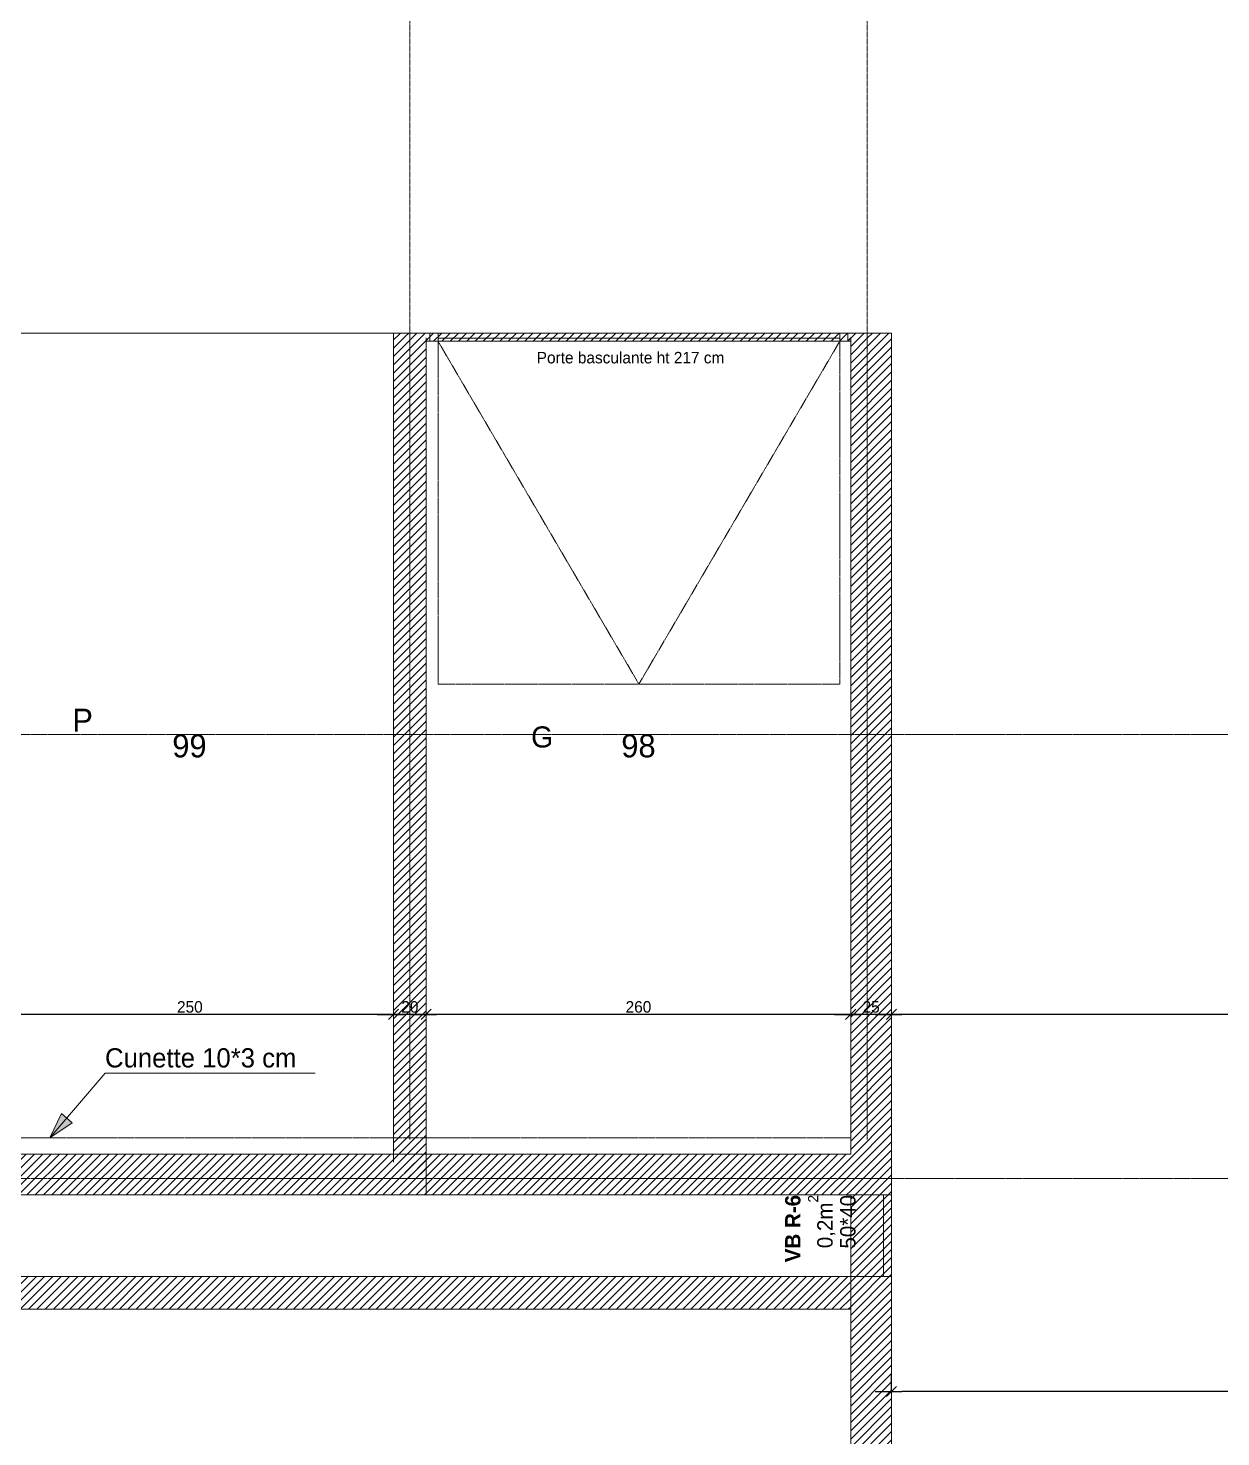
# Model space of a CAD drawing. Header units: centimetres. Extents: x -14085 to 643619, y -47998 to 35592.
# Drawn here: x -9023 to -8293, y 3103 to 3966 of the extents above; entities that cross this region are included whole.
import ezdxf

# ---------------------------------------------------------------- set-up
doc = ezdxf.new("R2010")
doc.units = ezdxf.units.CM
doc.header["$PDMODE"] = 1
doc.header["$PDSIZE"] = -2
for name, pattern in [('ISO-02', [0.75, 0.6, -0.15]), ('Style de ligne -1', [0.41664, 0.20828, -0.20836]), ('Style de ligne -6', [1.04164, 0.625, -0.20828, 0.06943, -0.13893]), ('VW-01', [0.41656, 0.20828, -0.20828])]:
    doc.linetypes.add(name, pattern=pattern)
doc.layers.get('0').update_dxf_attribs({"lineweight": 18, "true_color": 0x848484})
for name, color, linetype, lineweight in [('B GÈnÈral_Hatch', 7, 'Continuous', 5), ('B Général', 7, 'Continuous', 5), ('C ANNOTATIONS-cotation', 7, 'Continuous', 5), ('C ANNOTATIONS-prestations', 7, 'Continuous', 5), ('C ANNOTATIONS-texte', 7, 'Continuous', 5), ('C ANNOTATIONS-texte_Hatch', 7, 'Continuous', 5)]:
    doc.layers.add(name, color=color, linetype=linetype, lineweight=lineweight)
doc.layers.add('C ANNOTATIONS-axes', color=1, linetype='ISO-02', lineweight=13, true_color=0xff0000)
doc.layers.add('C ANNOTATIONS-axes horizontaux', color=1, linetype='VW-01', lineweight=13, true_color=0xff0000)
doc.styles.add('Eurostile', font='')
doc.styles.add('Eurostile (bold)', font='')
doc.styles.get('Eurostile').set_extended_font_data('Eurostile')
doc.styles.get('Eurostile (bold)').set_extended_font_data('Eurostile', bold=True)
doc.dimstyles.new('100é', dxfattribs={"dimtxt": 8.470801, "dimasz": 6.232178, "dimexe": 10, "dimexo": 25, "dimgap": 1, "dimtad": 1, "dimdec": 1, "dimtxsty": 'Eurostile', "dimblk": 'VW_SLASH', "dimblk1": 'VW_SLASH', "dimblk2": 'VW_SLASH', "dimcen": 0, "dimdle": 10, "dimazin": 0, "dimtfac": 1, "dimtdec": 1, "dimtix": 1, "dimtmove": 0, "dimatfit": 0, "dimldrblk": 'VW_FILLEDARROW', "dimfxl": 50.8, "dimfxlon": 1, "dimfrac": 2, "dimtolj": 1, "dimarcsym": 0})
pattern_1 = [(45, (-16946.0474, 0), (2.4253472, -2.6458333), [])]

# ---------------------------------------------------------------- blocks, each defined once
blk = doc.blocks.new('Objet Paramétrique-3')
at = {"layer": 'B Général', "color": 7, "linetype": 'Continuous', "lineweight": 5}
for p, q in [((0, 0), (0, 500)), ((250, 0), (250, 500)), ((0, 0), (250, 0))]:
    blk.add_line(p, q, dxfattribs=at)
at = {"layer": 'B Général', "color": 7, "insert": (125, 250), "char_height": 14.118, "attachment_point": 5, "line_spacing_factor": 0.894142, "style": 'Eurostile'}
blk.add_mtext('99', dxfattribs=at)
blk = doc.blocks.new('Objet Paramétrique-6')
at = {"layer": 'B Général', "color": 7, "linetype": 'Continuous', "lineweight": 5}
for p, q in [((0, 0), (0, 500)), ((260, 0), (260, 500)), ((0, 0), (260, 0))]:
    blk.add_line(p, q, dxfattribs=at)
at = {"layer": 'B Général', "color": 7, "insert": (130, 250), "char_height": 14.118, "attachment_point": 5, "line_spacing_factor": 0.894142, "style": 'Eurostile'}
blk.add_mtext('98', dxfattribs=at)
blk = doc.blocks.new('axes 2')
at = {"layer": 'B Général', "color": 1, "linetype": 'Style de ligne -6', "lineweight": 13}
for p, q in [((490.672, -1173.93), (490.672, 1361.07)), ((770.672, -1173.93), (770.672, 1361.07))]:
    blk.add_line(p, q, dxfattribs=at)
at = {"layer": 'C ANNOTATIONS-axes horizontaux', "color": 5, "true_color": 0x0000ff}
for p, q in [((4705, -925.93), (-4705, -925.93)), ((4705, -1197.93), (-4705, -1197.93))]:
    blk.add_line(p, q, dxfattribs=at)
blk = doc.blocks.new('Porte basculante ht200cm')
at = {"layer": 'B Général', "color": 7, "linetype": 'Style de ligne -1', "lineweight": 5}
for p, q in [((-123, -2.5), (0, -212.5)), ((0, -212.5), (123, -2.5))]:
    blk.add_line(p, q, dxfattribs=at)
at = {"layer": 'B Général', "color": 7, "linetype": 'Continuous', "lineweight": 5, "flags": 128}
for points in [[(-128, 2.5), (128, 2.5), (128, -2.5), (-128, -2.5)], [(-123, 2.5), (123, 2.5), (123, -0.5), (-123, -0.5)]]:
    blk.add_lwpolyline(points, close=True, dxfattribs=at)
at = {"layer": 'B Général', "flags": 128}
for points in [[(-128, 2.5), (-123, 2.5), (-123, -2.5), (-128, -2.5)], [(123, 2.5), (128, 2.5), (128, -2.5), (123, -2.5)]]:
    blk.add_lwpolyline(points, close=True, dxfattribs=at)
at = {"layer": 'B Général', "color": 7, "linetype": 'Style de ligne -1', "lineweight": 5, "flags": 128}
blk.add_lwpolyline([(-123, -2.5), (123, -2.5), (123, -212.5), (-123, -212.5)], close=True, dxfattribs=at)
at = {"layer": 'B Général', "insert": (-66, -238.42), "char_height": 12.94, "attachment_point": 1, "line_spacing_factor": 0.894142, "style": 'Eurostile'}
blk.add_mtext('G', dxfattribs=at)
at = {"layer": 'C ANNOTATIONS-prestations', "insert": (-62.58, -8.98), "char_height": 7.059, "attachment_point": 1, "line_spacing_factor": 0.894142, "style": 'Eurostile'}
blk.add_mtext('Porte basculante ht 217 cm', dxfattribs=at)
blk = doc.blocks.new('Groupe-121-1')
at = {"layer": 'C ANNOTATIONS-texte_Hatch', "linetype": 'Continuous', "lineweight": 0}
blk.add_hatch(color=7, dxfattribs=at).paths.add_polyline_path([(7949.63, 3295.58), (7936, 3286.39), (7943.2, 3301.16)])
at = {"layer": 'C ANNOTATIONS-texte', "flags": 128}
blk.add_lwpolyline([(7936, 3286.39), (7969.8, 3325.94), (8098.5, 3325.94)], dxfattribs=at)
at = {"layer": 'C ANNOTATIONS-texte', "lineweight": 5, "flags": 128}
blk.add_lwpolyline([(7949.63, 3295.58), (7936, 3286.39), (7943.2, 3301.16)], close=True, dxfattribs=at)
at = {"layer": 'C ANNOTATIONS-texte', "color": 7, "insert": (7969.8, 3341.23), "char_height": 11.765, "attachment_point": 1, "line_spacing_factor": 0.894142, "style": 'Eurostile'}
blk.add_mtext('Cunette 10*3 cm', dxfattribs=at)
blk = doc.blocks.new('VW_SLASH')
at = {"color": 0, "linetype": 'ByBlock', "lineweight": -2}
blk.add_line((1.6, 0), (-1, 0), dxfattribs=at)
at = {"color": 0, "lineweight": 20, "flags": 128}
blk.add_lwpolyline([(0.5, 0.5), (-0.5, -0.5)], dxfattribs=at)
blk = doc.blocks.new('*D445')
at = {"layer": 'C ANNOTATIONS-cotation', "color": 0, "linetype": 'Continuous', "lineweight": -2, "transparency": 16777216}
for p, q in [((-8494.56, 3131), (-8494.56, 3141)), ((-7869.14, 3131), (-7869.14, 3141)), ((-7875.37, 3131), (-8488.33, 3131))]:
    blk.add_line(p, q, dxfattribs=at)
at = {"layer": 'Defpoints', "color": 0, "linetype": 'Continuous', "lineweight": 0, "transparency": 16777216}
for p in [(-8494.56, 3131), (-8494.56, 3120), (-7869.14, 3120)]:
    blk.add_point(p, dxfattribs=at)
at = {"layer": 'C ANNOTATIONS-cotation', "color": 0, "linetype": 'Continuous', "lineweight": -2, "transparency": 16777216, "xscale": 6.232177734375, "yscale": 6.232177734375, "zscale": 6.232177734375, "rotation": 180}
blk.add_blockref('VW_SLASH', (-8494.56, 3131), dxfattribs=at)
at = {"layer": 'C ANNOTATIONS-cotation', "color": 0, "linetype": 'Continuous', "lineweight": -2, "transparency": 16777216, "xscale": 6.232177734375, "yscale": 6.232177734375, "zscale": 6.232177734375}
blk.add_blockref('VW_SLASH', (-7869.14, 3131), dxfattribs=at)
at = {"layer": 'C ANNOTATIONS-cotation', "color": 0, "linetype": 'Continuous', "lineweight": 5, "transparency": 16777216, "insert": (-8181.85, 3136.24), "char_height": 8.471, "attachment_point": 5, "style": 'Eurostile'}
blk.add_mtext('\\A1;625', dxfattribs=at)
blk = doc.blocks.new('VW_FILLEDARROW')
at = {"linetype": 'Continuous', "lineweight": 0}
blk.add_hatch(color=0, dxfattribs=at).paths.add_polyline_path([(-1.6, 0.43), (0, 0), (-1.6, -0.43)])
at = {"color": 0, "lineweight": 5, "flags": 128}
blk.add_lwpolyline([(-1.6, 0.43), (0, 0), (-1.6, -0.43)], close=True, dxfattribs=at)
blk = doc.blocks.new('*D453')
at = {"layer": 'C ANNOTATIONS-cotation', "color": 0, "linetype": 'Continuous', "lineweight": -2, "transparency": 16777216}
blk.add_line((-8805.8, 3362), (-9042.83, 3362), dxfattribs=at)
at = {"layer": 'Defpoints', "color": 0, "linetype": 'Continuous', "lineweight": 0, "transparency": 16777216}
for p in [(-9049.06, 3369.11), (-8799.56, 3369.11), (-9049.06, 3362)]:
    blk.add_point(p, dxfattribs=at)
at = {"layer": 'C ANNOTATIONS-cotation', "color": 0, "linetype": 'Continuous', "lineweight": -2, "transparency": 16777216, "xscale": 6.232177734375, "yscale": 6.232177734375, "zscale": 6.232177734375, "rotation": 180}
blk.add_blockref('VW_SLASH', (-9049.06, 3362), dxfattribs=at)
at = {"layer": 'C ANNOTATIONS-cotation', "color": 0, "linetype": 'Continuous', "lineweight": -2, "transparency": 16777216, "xscale": 6.232177734375, "yscale": 6.232177734375, "zscale": 6.232177734375}
blk.add_blockref('VW_SLASH', (-8799.56, 3362), dxfattribs=at)
at = {"layer": 'C ANNOTATIONS-cotation', "color": 0, "linetype": 'Continuous', "lineweight": 5, "transparency": 16777216, "insert": (-8924.31, 3366.53), "char_height": 7.059, "attachment_point": 5, "style": 'Eurostile'}
blk.add_mtext('\\A1;250', dxfattribs=at)
blk = doc.blocks.new('*D454')
at = {"layer": 'C ANNOTATIONS-cotation', "color": 0, "linetype": 'Continuous', "lineweight": -2, "transparency": 16777216}
blk.add_line((-8785.8, 3362), (-8793.33, 3362), dxfattribs=at)
at = {"layer": 'Defpoints', "color": 0, "linetype": 'Continuous', "lineweight": 0, "transparency": 16777216}
for p in [(-8799.56, 3369.11), (-8779.56, 3369.11), (-8799.56, 3362)]:
    blk.add_point(p, dxfattribs=at)
at = {"layer": 'C ANNOTATIONS-cotation', "color": 0, "linetype": 'Continuous', "lineweight": -2, "transparency": 16777216, "xscale": 6.232177734375, "yscale": 6.232177734375, "zscale": 6.232177734375, "rotation": 180}
blk.add_blockref('VW_SLASH', (-8799.56, 3362), dxfattribs=at)
at = {"layer": 'C ANNOTATIONS-cotation', "color": 0, "linetype": 'Continuous', "lineweight": -2, "transparency": 16777216, "xscale": 6.232177734375, "yscale": 6.232177734375, "zscale": 6.232177734375}
blk.add_blockref('VW_SLASH', (-8779.56, 3362), dxfattribs=at)
at = {"layer": 'C ANNOTATIONS-cotation', "color": 0, "linetype": 'Continuous', "lineweight": 5, "transparency": 16777216, "insert": (-8789.56, 3366.53), "char_height": 7.059, "attachment_point": 5, "style": 'Eurostile'}
blk.add_mtext('\\A1;20', dxfattribs=at)
blk = doc.blocks.new('*D455')
at = {"layer": 'C ANNOTATIONS-cotation', "color": 0, "linetype": 'Continuous', "lineweight": -2, "transparency": 16777216}
blk.add_line((-8525.79, 3362), (-8773.33, 3362), dxfattribs=at)
at = {"layer": 'Defpoints', "color": 0, "linetype": 'Continuous', "lineweight": 0, "transparency": 16777216}
for p in [(-8779.56, 3369.11), (-8779.56, 3362), (-8519.56, 3352)]:
    blk.add_point(p, dxfattribs=at)
at = {"layer": 'C ANNOTATIONS-cotation', "color": 0, "linetype": 'Continuous', "lineweight": -2, "transparency": 16777216, "xscale": 6.232177734375, "yscale": 6.232177734375, "zscale": 6.232177734375, "rotation": 180}
blk.add_blockref('VW_SLASH', (-8779.56, 3362), dxfattribs=at)
at = {"layer": 'C ANNOTATIONS-cotation', "color": 0, "linetype": 'Continuous', "lineweight": -2, "transparency": 16777216, "xscale": 6.232177734375, "yscale": 6.232177734375, "zscale": 6.232177734375}
blk.add_blockref('VW_SLASH', (-8519.56, 3362), dxfattribs=at)
at = {"layer": 'C ANNOTATIONS-cotation', "color": 0, "linetype": 'Continuous', "lineweight": 5, "transparency": 16777216, "insert": (-8649.56, 3366.53), "char_height": 7.059, "attachment_point": 5, "style": 'Eurostile'}
blk.add_mtext('\\A1;260', dxfattribs=at)
blk = doc.blocks.new('*D456')
at = {"layer": 'C ANNOTATIONS-cotation', "color": 0, "linetype": 'Continuous', "lineweight": -2, "transparency": 16777216}
blk.add_line((-8500.79, 3362), (-8513.33, 3362), dxfattribs=at)
at = {"layer": 'Defpoints', "color": 0, "linetype": 'Continuous', "lineweight": 0, "transparency": 16777216}
for p in [(-8519.56, 3362), (-8519.56, 3352), (-8494.56, 3337.57)]:
    blk.add_point(p, dxfattribs=at)
at = {"layer": 'C ANNOTATIONS-cotation', "color": 0, "linetype": 'Continuous', "lineweight": -2, "transparency": 16777216, "xscale": 6.232177734375, "yscale": 6.232177734375, "zscale": 6.232177734375, "rotation": 180}
blk.add_blockref('VW_SLASH', (-8519.56, 3362), dxfattribs=at)
at = {"layer": 'C ANNOTATIONS-cotation', "color": 0, "linetype": 'Continuous', "lineweight": -2, "transparency": 16777216, "xscale": 6.232177734375, "yscale": 6.232177734375, "zscale": 6.232177734375}
blk.add_blockref('VW_SLASH', (-8494.56, 3362), dxfattribs=at)
at = {"layer": 'C ANNOTATIONS-cotation', "color": 0, "linetype": 'Continuous', "lineweight": 5, "transparency": 16777216, "insert": (-8507.06, 3366.53), "char_height": 7.059, "attachment_point": 5, "style": 'Eurostile'}
blk.add_mtext('\\A1;25', dxfattribs=at)
blk = doc.blocks.new('*D457')
at = {"layer": 'C ANNOTATIONS-cotation', "color": 0, "linetype": 'Continuous', "lineweight": -2, "transparency": 16777216}
blk.add_line((-7909.8, 3362), (-8488.33, 3362), dxfattribs=at)
at = {"layer": 'Defpoints', "color": 0, "linetype": 'Continuous', "lineweight": 0, "transparency": 16777216}
for p in [(-8494.56, 3362), (-8494.56, 3337.57), (-7903.56, 3327.5)]:
    blk.add_point(p, dxfattribs=at)
at = {"layer": 'C ANNOTATIONS-cotation', "color": 0, "linetype": 'Continuous', "lineweight": -2, "transparency": 16777216, "xscale": 6.232177734375, "yscale": 6.232177734375, "zscale": 6.232177734375, "rotation": 180}
blk.add_blockref('VW_SLASH', (-8494.56, 3362), dxfattribs=at)
at = {"layer": 'C ANNOTATIONS-cotation', "color": 0, "linetype": 'Continuous', "lineweight": -2, "transparency": 16777216, "xscale": 6.232177734375, "yscale": 6.232177734375, "zscale": 6.232177734375}
blk.add_blockref('VW_SLASH', (-7903.56, 3362), dxfattribs=at)
at = {"layer": 'C ANNOTATIONS-cotation', "color": 0, "linetype": 'Continuous', "lineweight": 5, "transparency": 16777216, "insert": (-8199.06, 3366.53), "char_height": 7.059, "attachment_point": 5, "style": 'Eurostile'}
blk.add_mtext('\\A1;591', dxfattribs=at)

msp = doc.modelspace()

# ---------------------------------------------------------------- hatches: boundary and pattern name
at = {"layer": 'B GÈnÈral_Hatch', "linetype": 'Continuous', "lineweight": 5}
h = msp.add_hatch(dxfattribs=at)
h.set_pattern_fill('50_BETON', style=0, pattern_type=2)
h.set_pattern_definition(pattern_1)
h.paths.add_polyline_path([(-8519.56, 3774.33), (-8494.56, 3779.33), (-8799.56, 3779.34), (-8779.56, 3774.34)])
h = msp.add_hatch(dxfattribs=at)
h.set_pattern_fill('50_BETON', style=0, pattern_type=2)
h.set_pattern_definition(pattern_1)
h.paths.add_polyline_path([(-8779.56, 3251.39), (-8779.56, 3774.34), (-8799.56, 3779.34), (-8799.56, 3271.39)])
h = msp.add_hatch(dxfattribs=at)
h.set_pattern_fill('50_BETON', style=0, pattern_type=2)
h.set_pattern_definition(pattern_1)
h.paths.add_polyline_path([(-8777.29, 3779.34), (-8799.56, 3779.34), (-8779.56, 3774.34), (-8777.29, 3774.34)])
h = msp.add_hatch(dxfattribs=at)
h.set_pattern_fill('50_BETON', style=0, pattern_type=2)
h.set_pattern_definition(pattern_1)
h.paths.add_polyline_path([(-8519.56, 3774.33), (-8494.56, 3779.33), (-8521.29, 3779.33), (-8521.29, 3774.33)])
h = msp.add_hatch(dxfattribs=at)
h.set_pattern_fill('50_BETON', style=0, pattern_type=2)
h.set_pattern_definition(pattern_1)
h.paths.add_polyline_path([(-8494.56, 3779.33), (-8519.56, 3774.33), (-8519.56, 2324.49), (-8494.56, 2349.49)])
h = msp.add_hatch(dxfattribs=at)
h.set_pattern_fill('50_BETON', style=0, pattern_type=2)
h.set_pattern_definition(pattern_1)
h.paths.add_polyline_path([(-8519.56, 3251.39), (-8519.56, 3276.39), (-9871.56, 3276.39), (-9871.56, 3251.39)])
h = msp.add_hatch(dxfattribs=at)
h.set_pattern_fill('50_BETON', style=0, pattern_type=2)
h.set_pattern_definition(pattern_1)
h.paths.add_polyline_path([(-9207.05, 3201.39), (-9227.05, 3181.39), (-8519.56, 3181.39), (-8519.56, 3201.39)])

# ---------------------------------------------------------------- linework, layer by layer
at = {"layer": 'B Général', "color": 7, "linetype": 'Continuous', "lineweight": 5}
for p, q in [((-8499.56, 3779.33), (-9049.06, 3779.33)), ((-8799.56, 3779.34), (-8494.56, 3779.33)), ((-8799.56, 3779.34), (-8799.56, 3271.39)), ((-8799.56, 3779.34), (-8777.29, 3779.34)), ((-8779.56, 3774.34), (-8519.56, 3774.33)), ((-8779.56, 3774.34), (-8779.56, 3251.39)), ((-8779.56, 3774.34), (-8777.29, 3774.34)), ((-8777.29, 3774.34), (-8777.29, 3779.34)), ((-8521.29, 3779.33), (-8494.56, 3779.33)), ((-8521.29, 3774.33), (-8521.29, 3779.33)), ((-8521.29, 3774.33), (-8519.56, 3774.33)), ((-8519.56, 3276.39), (-8519.56, 3774.33)), ((-8494.56, 2349.49), (-8494.56, 3779.33)), ((-9049.06, 3276.39), (-8519.56, 3276.39)), ((-9207.05, 3251.39), (-8519.56, 3251.39)), ((-8519.56, 2324.49), (-8519.56, 3251.39)), ((-8519.56, 3201.39), (-9207.05, 3201.39)), ((-8519.56, 3181.39), (-9227.05, 3181.39))]:
    msp.add_line(p, q, dxfattribs=at)
at = {"layer": 'B Général', "color": 7, "linetype": 'Continuous', "lineweight": 18}
for p, q in [((-8799.56, 3779.34), (-8494.56, 3779.33)), ((-8799.56, 3779.34), (-8799.56, 3271.39)), ((-8799.56, 3779.34), (-8777.29, 3779.34)), ((-8779.56, 3774.34), (-8519.56, 3774.33)), ((-8779.56, 3774.34), (-8779.56, 3251.39)), ((-8779.56, 3774.34), (-8777.29, 3774.34)), ((-8521.29, 3779.33), (-8494.56, 3779.33)), ((-8521.29, 3774.33), (-8519.56, 3774.33)), ((-8519.56, 3276.39), (-8519.56, 3774.33)), ((-8494.56, 2349.49), (-8494.56, 3779.33)), ((-9049.06, 3276.39), (-8519.56, 3276.39)), ((-9207.05, 3251.39), (-8519.56, 3251.39)), ((-8519.56, 2324.49), (-8519.56, 3251.39)), ((-8519.56, 3201.39), (-9207.05, 3201.39)), ((-8519.56, 3181.39), (-9227.05, 3181.39))]:
    msp.add_line(p, q, dxfattribs=at)
at = {"layer": 'B Général', "color": 250, "linetype": 'VW-01', "lineweight": 18, "true_color": 0x444444}
msp.add_line((-9860.16, 3286.39), (-8519.56, 3286.39), dxfattribs=at)
at = {"layer": 'B Général', "color": 7, "linetype": 'Continuous', "flags": 128}
for points in [[(-8519.56, 3201.39), (-8519.56, 3251.39), (-8494.56, 3251.39), (-8494.56, 3201.39)], [(-8499.56, 3201.39), (-8499.56, 3251.39), (-8494.56, 3251.39), (-8494.56, 3201.39)]]:
    msp.add_lwpolyline(points, close=True, dxfattribs=at)

# ---------------------------------------------------------------- block references
at = {"layer": 'B Général', "color": 7}
msp.add_blockref('Objet Paramétrique-3', (-9049.56, 3276.39), dxfattribs=at)
for name, p, rotation in [('Objet Paramétrique-6', (-8779.56, 3276.39), 359.9999999976352), ('Porte basculante ht200cm', (-8649.29, 3776.83), 359.9979813935357)]:
    msp.add_blockref(name, p, dxfattribs=dict(at, rotation=rotation))
at = {"layer": 'C ANNOTATIONS-axes', "color": 7}
msp.add_blockref('axes 2', (-9280.23, 4459.32), dxfattribs=at)
at = {"layer": 'C ANNOTATIONS-texte', "color": 7}
msp.add_blockref('Groupe-121-1', (-16946.05, 0), dxfattribs=at)

# ---------------------------------------------------------------- texts
at = {"layer": 'B Général', "insert": (-8996.28, 3549.26), "char_height": 14.12, "attachment_point": 1, "line_spacing_factor": 0.894142, "style": 'Eurostile'}
msp.add_mtext('P', dxfattribs=at)
at = {"layer": 'C ANNOTATIONS-texte', "insert": (-8559.74, 3251.39), "char_height": 9.412, "width": 50, "attachment_point": 3, "rotation": 90, "line_spacing_factor": 0.894142, "style": 'Eurostile (bold)'}
msp.add_mtext('VB R-6\\P{\\fEurostile|b0|i0|c0|p0;0,2m}{\\fEurostile|b0|i0|c0|p0;\\H0.6667x;\\S2^ ;}{\\fEurostile|b0|i0|c0|p0; }{\\fEurostile|b0|i0|c0|p0;50*40}', dxfattribs=at)

# ---------------------------------------------------------------- dimensions: what is measured, and where the dimension line sits
at = {"layer": 'C ANNOTATIONS-cotation', "color": 7, "linetype": 'Continuous', "lineweight": 5}
for base, p1, p2, override, picture, middle in [((-9049.06322993, 3362), (-8799.56322985, 3369.11324865), (-9049.06322993, 3369.11324864), {"dimtxt": 7.059001, "dimdec": 0, "dimpost": '<>', "dimtxsty": 'Eurostile', "dimse1": 1, "dimse2": 1, "dimtmove": 2}, '*D453', (-8924.31322989, 3366.52950033)), ((-8799.56, 3362), (-8779.56, 3369.11), (-8799.56, 3369.11), {"dimtxt": 7.059001, "dimdec": 0, "dimpost": '<>', "dimtxsty": 'Eurostile', "dimse1": 1, "dimse2": 1, "dimtmove": 2}, '*D454', (-8789.56, 3366.53)), ((-8779.56, 3362), (-8519.56, 3352), (-8779.56, 3369.11), {"dimtxt": 7.059001, "dimdec": 0, "dimpost": '<>', "dimtxsty": 'Eurostile', "dimse1": 1, "dimse2": 1, "dimtmove": 2}, '*D455', (-8649.56, 3366.53)), ((-8519.56, 3362), (-8494.56, 3337.57), (-8519.56, 3352), {"dimtxt": 7.059001, "dimdec": 0, "dimpost": '<>', "dimtxsty": 'Eurostile', "dimse1": 1, "dimse2": 1, "dimtmove": 2}, '*D456', (-8507.06, 3366.53)), ((-8494.56, 3362), (-7903.56, 3327.5), (-8494.56, 3337.57), {"dimtxt": 7.059001, "dimdec": 0, "dimpost": '<>', "dimtxsty": 'Eurostile', "dimse1": 1, "dimse2": 1, "dimtmove": 2}, '*D457', (-8199.06, 3366.53)), ((-8494.56, 3131), (-7869.14, 3120), (-8494.56, 3120), {"dimtxt": 8.470801, "dimdec": 0, "dimpost": '<>', "dimtxsty": 'Eurostile', "dimtmove": 2}, '*D445', (-8181.85, 3136.24))]:
    dim = msp.add_linear_dim(base=base, p1=p1, p2=p2, dimstyle='100é', override=override, dxfattribs=at)
    dim.commit()
    dim.dimension.update_dxf_attribs({"geometry": picture, "text_midpoint": middle})

doc.saveas('drawing.dxf')
